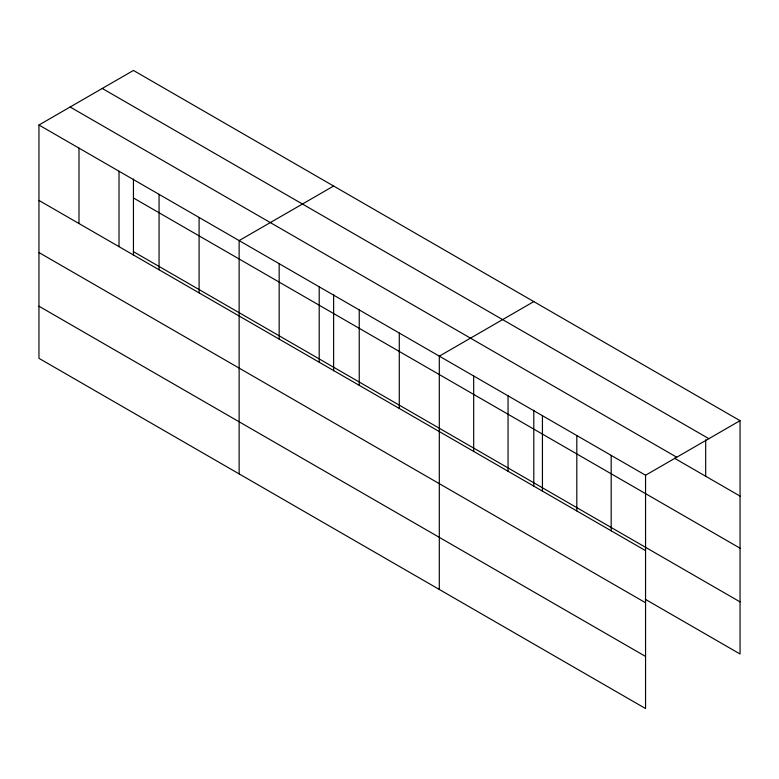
<?xml version="1.0" encoding="UTF-8"?>
<svg xmlns="http://www.w3.org/2000/svg" width="779" height="779" viewBox="0 0 779 779"><rect width="100%" height="100%" fill="white"/><g stroke="black" fill="none" stroke-linecap="round" stroke-linejoin="round"><path stroke-width="1.17" d="M38.95 125.01L645.557 475.229L645.557 708.549L38.95 358.321L38.95 125.01L133.443 70.451L740.05 420.679L740.05 653.99L645.255 599.265M333.626 186.025L239.134 240.584L239.134 473.895M533.8 301.6L439.307 356.159L439.307 589.469M645.557 475.229L740.05 420.679M102.263 88.455L708.871 438.684M70.129 107.005L676.737 457.224M674.429 458.198L740.05 496.087M133.443 197.973L740.05 548.192M133.443 251.666L740.05 601.885M38.95 200.427L645.557 550.646M38.95 252.532L645.557 602.751M38.95 306.215L645.557 656.434M705.677 439.755L705.677 476.242M611.184 455.384L611.184 530.801M576.811 435.539L576.811 510.956M542.437 415.694L542.437 491.111M533.8 410.173L533.8 486.359M508.054 395.849L508.054 471.266M473.681 376.004L473.681 451.421M399.276 333.042L399.276 408.459M359.236 309.925L359.236 385.342M333.626 294.598L333.626 370.785M319.205 286.808L319.205 362.225M279.164 263.701L279.164 339.108M199.093 217.468L199.093 292.885M159.062 194.351L159.062 269.768M133.443 179.024L133.443 255.21M119.021 171.244L119.021 246.651M78.991 148.127L78.991 223.544"/></g></svg>
